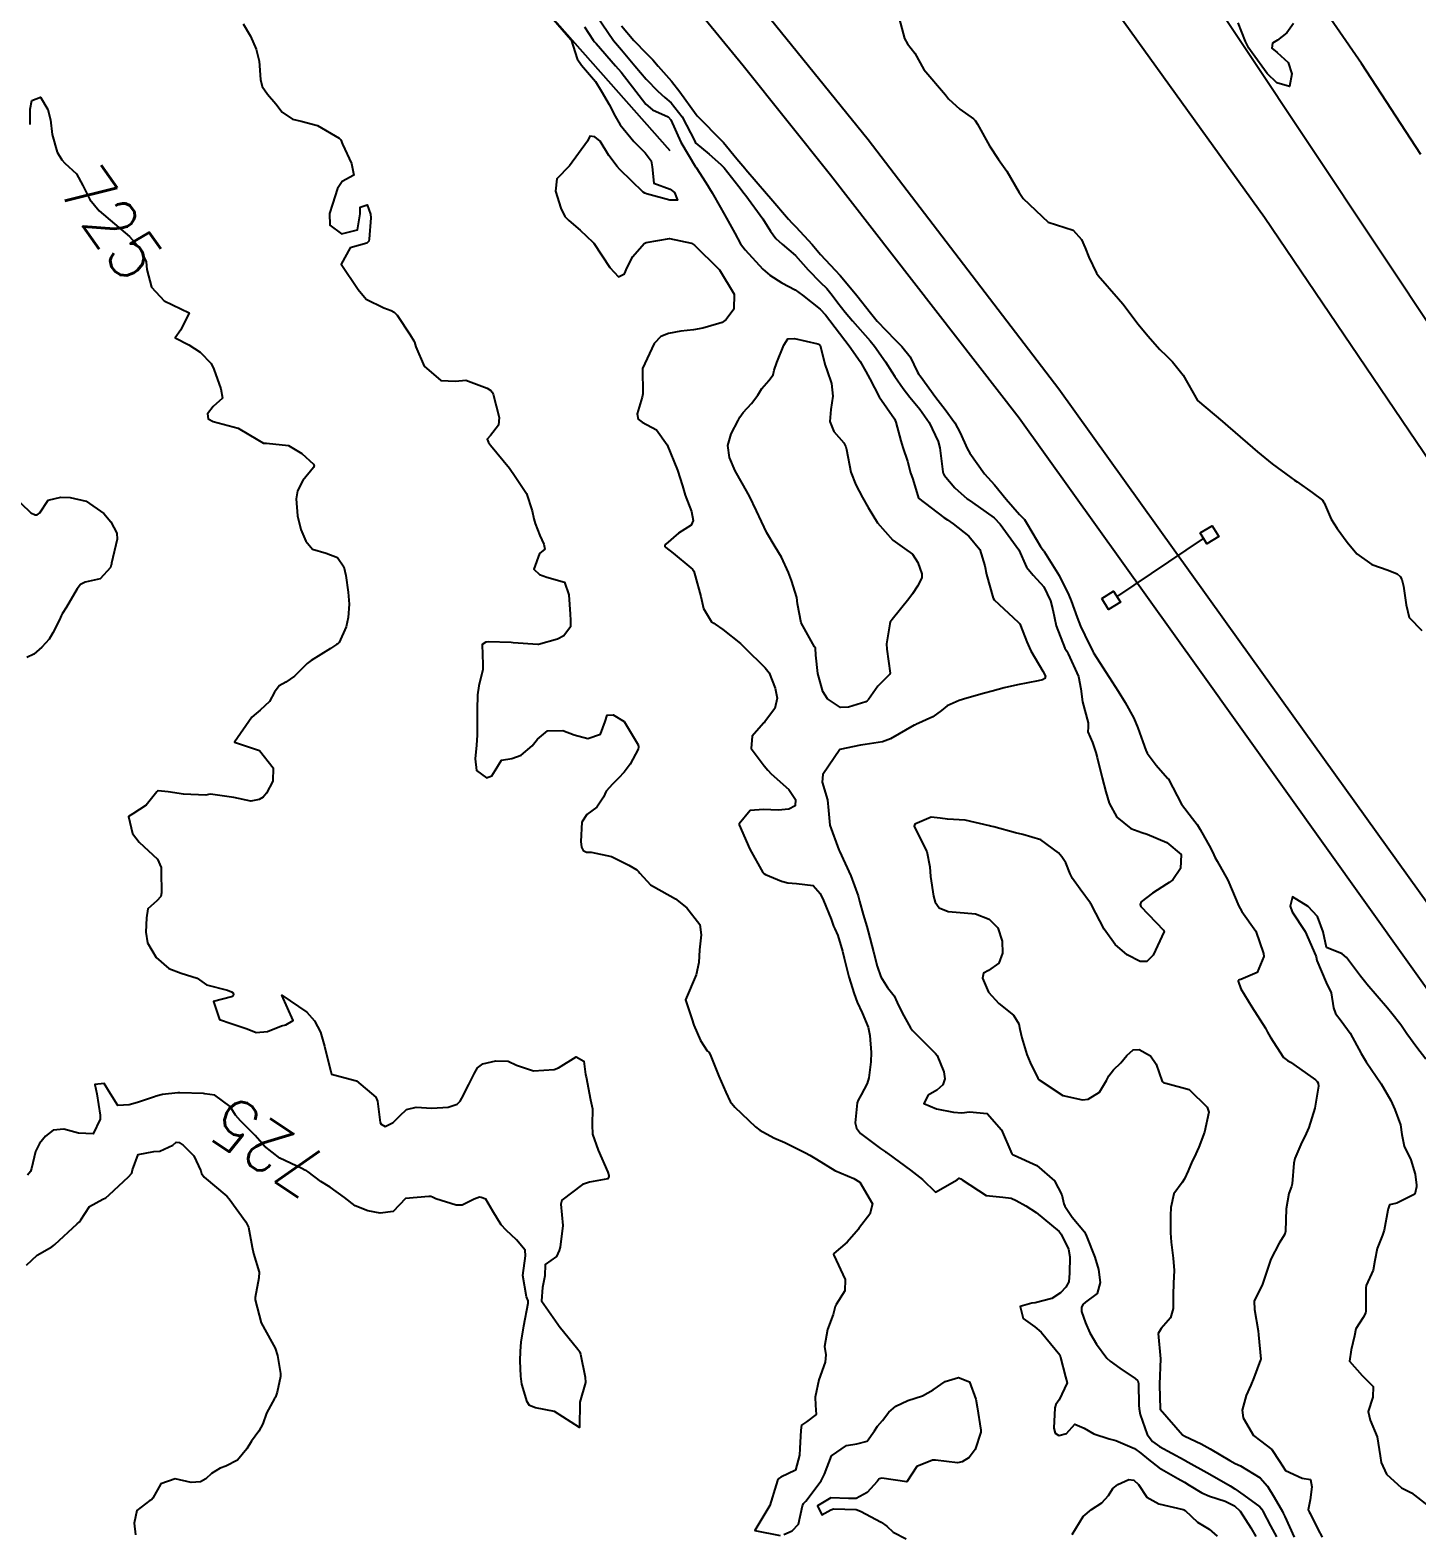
# Model space of a CAD drawing. Header units: metres. Extents: x 307586 to 320046, y 7427249 to 7434250.
# Drawn here: x 311264.2 to 311374.2, y 7432374.2 to 7432493.5 of the extents above; entities that cross this region are included whole.
import ezdxf
from ezdxf.enums import TextEntityAlignment as Align

# ---------------------------------------------------------------- set-up
doc = ezdxf.new("R2010")
doc.units = ezdxf.units.M
doc.header["$MEASUREMENT"] = 0
for name, color, linetype in [('Cotas', 45, 'Continuous'), ('Curvas de Nivel 1m', 11, 'Continuous'), ('Curvas de Nivel 5m', 15, 'Continuous'), ('Divisa', 42, 'FENCELINE2'), ('Linha Férrea', 20, 'Continuous'), ('Portico', 45, 'Continuous'), ('Vias Primárias', 230, 'Continuous')]:
    doc.layers.add(name, color=color, linetype=linetype)
doc.styles.add('Style-STANDARD', font='STANDARD.shx')
doc.linetypes.add('FENCELINE2', pattern='A,0.25,-0.1,[132,ltypeshp.shx,S=0.1,R=0,X=-0.1,Y=0],-0.1,1', length=1.45)

msp = doc.modelspace()

# ---------------------------------------------------------------- linework, layer by layer
at = {"layer": 'Curvas de Nivel 1m', "flags": 128}
for points, elevation in [([(311305.39, 7432494.7), (311307.12, 7432492.71), (311307.13, 7432492.69), (311307.61, 7432491.17), (311307.97, 7432490.67), (311309.08, 7432489.38), (311309.52, 7432488.65), (311310.15, 7432487.55), (311310.63, 7432486.63), (311311.04, 7432485.94), (311312.11, 7432484.62), (311313.01, 7432483.72), (311313.48, 7432483.08), (311313.57, 7432482.6), (311313.7, 7432481.31), (311314.99, 7432480.84), (311315.33, 7432480.58), (311315.56, 7432479.98), (311314.97, 7432479.96), (311313.12, 7432480.47), (311312.98, 7432480.52), (311312.86, 7432480.61), (311311, 7432482.39), (311310.78, 7432482.63), (311310.14, 7432483.51), (311309.43, 7432484.65), (311309.03, 7432485), (311308.63, 7432485.05), (311308.43, 7432484.66), (311307, 7432482.68), (311306.01, 7432481.67), (311305.9, 7432480.69), (311306.32, 7432479.33), (311306.64, 7432478.68), (311306.95, 7432478.35), (311307.86, 7432477.58), (311308.85, 7432476.65), (311308.93, 7432476.56), (311310.2, 7432474.64), (311310.9, 7432473.88), (311311.38, 7432474.14), (311311.57, 7432474.62), (311312.02, 7432475.51), (311312.93, 7432476.54), (311312.97, 7432476.57), (311313.08, 7432476.61), (311314.94, 7432476.92), (311316.68, 7432476.56), (311316.93, 7432476.39), (311318.82, 7432474.53), (311318.86, 7432474.49), (311318.9, 7432474.45), (311320.06, 7432472.52), (311320.05, 7432471.34), (311319.44, 7432470.52), (311319.11, 7432470.27), (311318.86, 7432470.18), (311317.57, 7432469.83), (311316.85, 7432469.7), (311315.84, 7432469.58), (311314.85, 7432469.39), (311314.26, 7432469.17), (311313.71, 7432468.6), (311312.81, 7432466.61), (311312.83, 7432464.61), (311312.78, 7432464.34), (311312.37, 7432463.02), (311312.46, 7432462.61), (311312.76, 7432462.37), (311313.91, 7432461.75), (311314.74, 7432460.58), (311315.57, 7432458.57), (311315.96, 7432457.31), (311316.18, 7432456.57), (311316.67, 7432455.28), (311316.81, 7432454.56), (311316.66, 7432454.2), (311315.66, 7432453.56), (311314.64, 7432452.69), (311314.56, 7432452.58), (311314.57, 7432452.51), (311314.64, 7432452.44), (311315.24, 7432451.97), (311316.63, 7432450.83), (311316.77, 7432450.71), (311316.87, 7432450.56), (311316.98, 7432450.19), (311317.42, 7432448.55), (311317.63, 7432447.59), (311318.27, 7432446.53), (311318.46, 7432446.42), (311318.57, 7432446.35), (311319.16, 7432445.93), (311320.56, 7432444.83), (311320.88, 7432444.51), (311322.53, 7432442.88), (311322.85, 7432442.49), (311323.31, 7432441.28), (311323.48, 7432440.48), (311323.3, 7432439.67), (311322.47, 7432438.57), (311322.43, 7432438.53), (311322.38, 7432438.49), (311321.48, 7432437.48), (311321.41, 7432436.5), (311322.44, 7432435.13), (311322.73, 7432434.78), (311323.01, 7432434.48), (311324.41, 7432433.23), (311324.92, 7432432.45), (311324.91, 7432431.94), (311324.4, 7432431.69), (311323.54, 7432431.61), (311322.39, 7432431.66), (311321.32, 7432431.58), (311320.46, 7432430.51), (311320.46, 7432430.43), (311321.3, 7432428.5), (311322.33, 7432426.65), (311322.41, 7432426.57), (311322.54, 7432426.49), (311323.83, 7432425.97), (311324.33, 7432425.84), (311325, 7432425.78), (311326.32, 7432425.64), (311326.89, 7432425), (311327.14, 7432424.43), (311327.76, 7432422.95), (311327.95, 7432422.41), (311328.05, 7432422.18), (311328.28, 7432421.66), (311328.66, 7432420.41), (311328.79, 7432419.87), (311329.15, 7432418.4), (311329.57, 7432417.04), (311329.81, 7432416.39), (311330.2, 7432415.53), (311330.69, 7432414.39), (311330.83, 7432413.73), (311330.93, 7432412.38), (311330.89, 7432411.65), (311330.74, 7432410.38), (311330.6, 7432409.92), (311330.12, 7432409.03), (311329.89, 7432408.62), (311329.81, 7432408.39), (311329.67, 7432406.82), (311329.75, 7432406.39), (311330.09, 7432405.96), (311331.67, 7432404.78), (311332.07, 7432404.51), (311332.16, 7432404.45), (311332.26, 7432404.37), (311334.05, 7432403.05), (311335, 7432402.33), (311336.03, 7432401.32), (311337.74, 7432402.29), (311337.9, 7432402.43), (311338.04, 7432402.38), (311338.14, 7432402.29), (311340.03, 7432401.04), (311341.36, 7432400.92), (311342.03, 7432400.83), (311342.43, 7432400.65), (311343.18, 7432400.23), (311344.02, 7432399.7), (311345.82, 7432398.2), (311345.99, 7432397.99), (311346.57, 7432396.78), (311346.68, 7432396.19), (311346.65, 7432394.88), (311346.59, 7432394.19), (311346.37, 7432393.77), (311345.94, 7432393.34), (311345.25, 7432392.89), (311343.93, 7432392.53), (311343.66, 7432392.5), (311342.74, 7432392.24), (311342.97, 7432391.29), (311343.91, 7432390.63), (311344.41, 7432390.21), (311345.88, 7432388.42), (311345.93, 7432388.2), (311346.34, 7432386.67), (311346.47, 7432386.19), (311345.84, 7432384.85), (311345.57, 7432384.47), (311345.5, 7432384.2), (311345.42, 7432382.6), (311345.51, 7432382.2), (311345.8, 7432382.02), (311346.41, 7432382.19), (311347.07, 7432382.93), (311347.81, 7432382.61), (311348.58, 7432382.16), (311349.8, 7432381.75), (311350.31, 7432381.63), (311351.79, 7432381), (311352.3, 7432380.63), (311352.92, 7432380.11), (311353.77, 7432379.46), (311355.24, 7432378.61), (311355.76, 7432378.32), (311356.14, 7432378.07), (311357.15, 7432377.46), (311357.74, 7432377.21), (311358.98, 7432376.8), (311359.74, 7432376.43), (311360.19, 7432376.03), (311361.03, 7432374.7), (311361.42, 7432374.01)], 723), ([(311309.14, 7432494.6), (311310.51, 7432492.64), (311311.12, 7432491.88), (311312.18, 7432490.62), (311313.09, 7432489.57), (311314, 7432488.6), (311314.58, 7432488.1), (311315.06, 7432487.69), (311315.94, 7432486.57), (311316.94, 7432484.65), (311316.98, 7432484.56), (311317.02, 7432484.5), (311318.07, 7432483.61), (311319.01, 7432482.81), (311319.27, 7432482.53), (311320.44, 7432481.06), (311320.86, 7432480.51), (311320.98, 7432480.34), (311322.33, 7432478.5), (311322.94, 7432477.52), (311323.37, 7432476.92), (311323.86, 7432476.48), (311324.92, 7432475.57), (311325.93, 7432474.45), (311326.89, 7432473.48), (311327.42, 7432472.96), (311327.83, 7432472.43), (311328.28, 7432471.83), (311328.87, 7432471.1), (311329.45, 7432470.4), (311330.84, 7432468.82), (311331.19, 7432468.39), (311332.06, 7432467.14), (311332.56, 7432466.37), (311332.81, 7432465.98), (311333.47, 7432465.03), (311334, 7432464.35), (311334.78, 7432463.41), (311335.52, 7432462.33), (311336.23, 7432460.84), (311336.37, 7432460.32), (311336.61, 7432458.43), (311336.64, 7432458.32), (311336.71, 7432458.17), (311337.55, 7432457.15), (311338.53, 7432456.29), (311338.63, 7432456.23), (311338.69, 7432456.19), (311338.97, 7432456.01), (311340.68, 7432454.78), (311341.15, 7432454.27), (311342.64, 7432452.25), (311343.25, 7432450.86), (311343.78, 7432450.23), (311344.61, 7432449.3), (311345.14, 7432448.21), (311345.32, 7432447.48), (311345.58, 7432446.21), (311346.29, 7432444.46), (311346.43, 7432444.2), (311346.55, 7432444), (311347.37, 7432442.19), (311347.54, 7432441.21), (311347.68, 7432440.18), (311348.13, 7432438.52), (311348.14, 7432438.18), (311348.11, 7432437.82), (311348.46, 7432436.96), (311348.74, 7432436.17), (311348.85, 7432435.77), (311349.25, 7432434.16), (311349.53, 7432433.05), (311349.8, 7432432.16), (311350.39, 7432431.04), (311351.5, 7432430.14), (311352.38, 7432429.83), (311352.8, 7432429.7), (311354.37, 7432429.05), (311355.49, 7432428.09), (311355.45, 7432426.98), (311354.85, 7432426.09), (311354.56, 7432425.86), (311354.33, 7432425.73), (311353.22, 7432425.01), (311352.32, 7432424.34), (311352.25, 7432424.13), (311352.31, 7432423.97), (311354.09, 7432422.1), (311354.15, 7432421.97), (311353.28, 7432420.11), (311352.79, 7432419.59), (311352.25, 7432419.6), (311351.21, 7432420.14), (311350.27, 7432420.94), (311349.4, 7432422.16), (311348.4, 7432424.09), (311348.35, 7432424.17), (311348.31, 7432424.23), (311347.49, 7432425.35), (311346.88, 7432426.19), (311346.7, 7432426.56), (311346.35, 7432427.42), (311346.04, 7432427.9), (311345.79, 7432428.21), (311344.37, 7432429.25), (311342.94, 7432429.67), (311342.38, 7432429.81), (311340.64, 7432430.27), (311340.38, 7432430.33), (311340.3, 7432430.36), (311338.39, 7432430.8), (311336.98, 7432430.9), (311336.39, 7432430.98), (311335.67, 7432431.04), (311334.38, 7432430.48), (311334.33, 7432430.34), (311334.38, 7432430.2), (311335.35, 7432428.33), (311335.57, 7432427.1), (311335.62, 7432426.33), (311335.87, 7432424.77), (311336, 7432424.32), (311336.31, 7432423.86), (311337.03, 7432423.58), (311338.3, 7432423.46), (311339.21, 7432423.37), (311340.29, 7432422.95), (311340.96, 7432422.26), (311341.31, 7432421.22), (311341.35, 7432420.26), (311341.04, 7432419.47), (311340.24, 7432418.9), (311339.84, 7432418.67), (311339.76, 7432418.27), (311340.22, 7432417.18), (311341.05, 7432416.26), (311342.2, 7432415.35), (311342.63, 7432414.67), (311342.72, 7432414.24), (311342.88, 7432413.54), (311343.28, 7432412.23), (311343.52, 7432411.59), (311344.14, 7432410.34), (311344.25, 7432410.22), (311346.12, 7432408.99), (311347.67, 7432408.63), (311348.12, 7432408.69), (311349.04, 7432409.25), (311349.59, 7432410.16), (311349.77, 7432410.53), (311350.15, 7432411.01), (311350.72, 7432411.58), (311351.2, 7432412.14), (311351.71, 7432412.59), (311352.17, 7432412.63), (311353.08, 7432412.12), (311353.52, 7432411.47), (311353.99, 7432410.1), (311354.14, 7432409.98), (311354.29, 7432409.95), (311356.13, 7432409.45), (311357.57, 7432408.06), (311357.7, 7432407.65), (311357.34, 7432406.06), (311356.9, 7432404.89), (311356.52, 7432404.07), (311356.38, 7432403.76), (311356.06, 7432403), (311355.77, 7432402.36), (311355.57, 7432402.08), (311354.93, 7432401.19), (311354.68, 7432400.09), (311354.65, 7432399.46), (311354.65, 7432398.09), (311354.72, 7432397.36), (311354.88, 7432396.09), (311354.94, 7432395.11), (311354.9, 7432394.09), (311354.86, 7432393.17), (311354.88, 7432392.09), (311354.66, 7432391.34), (311353.91, 7432390.51), (311353.69, 7432390.1), (311353.87, 7432388.1), (311353.79, 7432386.1), (311353.79, 7432386.03), (311353.83, 7432384.1), (311355.61, 7432382.08), (311355.8, 7432381.96), (311357.1, 7432381.37), (311357.79, 7432380.97), (311359.35, 7432380.03), (311359.78, 7432379.8), (311360.2, 7432379.6), (311361.76, 7432378.66), (311362.34, 7432378), (311362.87, 7432377.12), (311363.53, 7432375.98), (311363.6, 7432375.85), (311363.73, 7432375.59), (311364.47, 7432373.97)], 721), ([(311281.13, 7432493.94), (311281.71, 7432492.98), (311282.16, 7432491.94), (311282.4, 7432490.98), (311282.51, 7432489.55), (311282.65, 7432488.97), (311283.07, 7432488.37), (311283.72, 7432487.62), (311284.23, 7432486.95), (311285.04, 7432486.39), (311285.75, 7432486.23), (311287.04, 7432485.89), (311288.75, 7432484.89), (311288.88, 7432484.75), (311289.02, 7432484.4), (311289.72, 7432482.88), (311289.92, 7432481.96), (311288.99, 7432481.46), (311288.62, 7432480.9), (311288.22, 7432479.65), (311287.99, 7432478.9), (311288.02, 7432477.98), (311288.94, 7432477.29), (311290.19, 7432477.63), (311290.41, 7432478.88), (311290.42, 7432479.42), (311290.96, 7432479.59), (311291.24, 7432478.87), (311291.25, 7432478.57), (311291.12, 7432476.87), (311291.09, 7432476.71), (311290.93, 7432476.56), (311289.61, 7432476.2), (311288.9, 7432474.89), (311290.26, 7432472.88), (311290.88, 7432472.11), (311292.29, 7432471.44), (311292.87, 7432471.23), (311293.11, 7432471.09), (311293.34, 7432470.84), (311294.38, 7432469.28), (311294.68, 7432468.82), (311294.73, 7432468.71), (311294.83, 7432468.35), (311295.5, 7432466.81), (311296.8, 7432465.66), (311297.96, 7432465.62), (311298.8, 7432465.71), (311300.47, 7432465.07), (311300.78, 7432464.87), (311300.88, 7432464.75), (311300.95, 7432464.58), (311301.43, 7432462.74), (311301.38, 7432462.12), (311300.75, 7432461.31), (311300.49, 7432461.01), (311300.59, 7432460.75), (311300.74, 7432460.54), (311302.26, 7432458.73), (311302.71, 7432458.07), (311303.24, 7432457.26), (311303.59, 7432456.72), (311304.04, 7432455.34), (311304.18, 7432454.71), (311304.28, 7432454.33), (311304.65, 7432453.37), (311304.98, 7432452.7), (311305.05, 7432452.29), (311304.64, 7432451.95), (311304.17, 7432450.71), (311304.62, 7432450.28), (311305.22, 7432450.09), (311306.61, 7432449.69), (311306.97, 7432448.67), (311307.05, 7432447.15), (311307.1, 7432446.67), (311307.09, 7432446.14), (311306.55, 7432445.42), (311306.07, 7432445.16), (311304.54, 7432444.75), (311304.5, 7432444.74), (311302.55, 7432444.88), (311302.39, 7432444.89), (311300.55, 7432444.96), (311300.37, 7432444.93), (311300.08, 7432444.75), (311300.14, 7432443.14), (311300.13, 7432442.75), (311299.81, 7432441.46), (311299.72, 7432440.76), (311299.69, 7432439.55), (311299.68, 7432438.76), (311299.68, 7432437.54), (311299.65, 7432436.76), (311299.53, 7432435.67), (311299.65, 7432434.76), (311300.42, 7432434.17), (311300.85, 7432434.32), (311301.11, 7432434.74), (311301.61, 7432435.56), (311302.44, 7432435.71), (311303.19, 7432435.97), (311304.04, 7432436.71), (311304.46, 7432437.23), (311305.27, 7432437.89), (311306.47, 7432437.92), (311307.37, 7432437.58), (311308.46, 7432437.29), (311309.46, 7432437.64), (311309.83, 7432438.64), (311309.99, 7432439.13), (311310.48, 7432439.17), (311311.34, 7432438.62), (311312.45, 7432436.79), (311312.49, 7432436.65), (311312.49, 7432436.61), (311312.45, 7432436.45), (311311.82, 7432435.24), (311311.34, 7432434.62), (311310.9, 7432434.14), (311310.41, 7432433.66), (311309.92, 7432433.12), (311309.7, 7432432.64), (311309.19, 7432431.84), (311308.39, 7432431.26), (311307.99, 7432430.66), (311307.9, 7432429.12), (311307.97, 7432428.66), (311308.09, 7432428.4), (311308.35, 7432428.28), (311308.73, 7432428.27), (311310.35, 7432427.93), (311311.72, 7432427.23), (311312.34, 7432426.86), (311312.48, 7432426.75), (311312.59, 7432426.61), (311313.42, 7432425.69), (311314.32, 7432425.18), (311315.42, 7432424.57), (311316.3, 7432423.86), (311317.34, 7432422.54), (311317.46, 7432421.72), (311317.31, 7432420.54), (311317.27, 7432419.53), (311317.05, 7432418.55), (311316.21, 7432416.56), (311316.7, 7432415.05), (311316.86, 7432414.55), (311317.39, 7432413.33), (311317.93, 7432412.53), (311318.05, 7432412.42), (311318.16, 7432412.23), (311318.84, 7432410.52), (311319.41, 7432409.23), (311319.75, 7432408.51), (311320.11, 7432408.04), (311321.76, 7432406.49), (311322.09, 7432406.24), (311323.22, 7432405.61), (311324.08, 7432405.25), (311325.72, 7432404.44), (311326.07, 7432404.24), (311326.58, 7432403.92), (311328.05, 7432403.04), (311329.56, 7432402.39), (311330.04, 7432402.11), (311331.04, 7432400.38), (311330.81, 7432399.58), (311329.99, 7432398.51), (311329.95, 7432398.44), (311329.91, 7432398.39), (311329.03, 7432397.35), (311327.97, 7432396.46), (311327.95, 7432396.41), (311327.94, 7432396.38), (311327.97, 7432396.33), (311328.86, 7432394.4), (311328.84, 7432393.5), (311328.16, 7432392.41), (311328.08, 7432392.25), (311327.91, 7432391.61), (311327.47, 7432390.42), (311327.22, 7432389.08), (311327.34, 7432388.42), (311327.29, 7432387.84), (311326.79, 7432386.43), (311326.48, 7432385.07), (311326.52, 7432384.43), (311326.56, 7432383.69), (311325.81, 7432383.1), (311325.41, 7432382.84), (311325.34, 7432382.44), (311325.26, 7432380.98), (311325.25, 7432380.45), (311324.93, 7432379.28), (311323.76, 7432378.71), (311323.6, 7432378.62), (311323.5, 7432378.46), (311323.39, 7432378.11), (311322.88, 7432376.47), (311321.71, 7432374.49), (311323.71, 7432374.1)], 724), ([(311308.19, 7432493.72), (311308.89, 7432492.65), (311308.99, 7432492.53), (311309.12, 7432492.38), (311310.67, 7432490.63), (311311.1, 7432490.12), (311312.26, 7432488.62), (311313.06, 7432487.58), (311313.59, 7432487.14), (311314.82, 7432486.58), (311315.05, 7432486.35), (311315.84, 7432484.57), (311317, 7432482.62), (311317.03, 7432482.59), (311317.06, 7432482.56), (311317.81, 7432481.37), (311318.31, 7432480.54), (311318.97, 7432479.38), (311319.45, 7432478.53), (311320.11, 7432477.35), (311320.58, 7432476.51), (311320.93, 7432476.03), (311322.34, 7432474.5), (311322.9, 7432474.01), (311323.84, 7432473.42), (311324.89, 7432472.85), (311325.49, 7432472.45), (311326.87, 7432471.33), (311327.31, 7432470.87), (311327.65, 7432470.43), (311328.84, 7432468.88), (311329.19, 7432468.41), (311330.05, 7432467.17), (311330.51, 7432466.39), (311330.81, 7432465.8), (311331.57, 7432464.38), (311332.77, 7432462.62), (311332.89, 7432462.37), (311333.27, 7432460.88), (311333.44, 7432460.36), (311333.8, 7432459.28), (311334.04, 7432458.35), (311334.22, 7432457.86), (311334.69, 7432456.34), (311336.68, 7432454.81), (311336.97, 7432454.61), (311337.43, 7432454.31), (311338.66, 7432453.34), (311339.53, 7432452.28), (311339.94, 7432450.97), (311340.06, 7432450.28), (311340.6, 7432448.41), (311340.68, 7432448.27), (311342.58, 7432446.52), (311342.7, 7432446.37), (311342.76, 7432446.25), (311343.27, 7432444.95), (311343.58, 7432444.23), (311344.53, 7432442.62), (311344.75, 7432442.22), (311344.7, 7432442.04), (311344.52, 7432441.94), (311344.17, 7432441.87), (311342.52, 7432441.55), (311341.47, 7432441.3), (311340.51, 7432441.04), (311339.9, 7432440.88), (311338.5, 7432440.49), (311337.9, 7432440.3), (311336.94, 7432439.87), (311336.49, 7432439.51), (311335.81, 7432439), (311334.47, 7432438.4), (311334.43, 7432438.38), (311334.34, 7432438.34), (311332.46, 7432437.27), (311331.82, 7432437.01), (311330.46, 7432436.81), (311330.09, 7432436.76), (311328.45, 7432436.41), (311327.1, 7432434.43), (311327.04, 7432433.81), (311327.46, 7432432.42), (311327.55, 7432431.58), (311327.65, 7432430.42), (311328.35, 7432428.47), (311328.38, 7432428.41), (311328.41, 7432428.35), (311329.31, 7432426.4), (311329.89, 7432424.82), (311330.01, 7432424.39), (311330.3, 7432423.33), (311330.57, 7432422.39), (311330.69, 7432421.97), (311331.11, 7432420.38), (311331.39, 7432419.24), (311331.7, 7432418.38), (311332.22, 7432417.53), (311332.74, 7432416.88), (311333, 7432416.36), (311333.39, 7432415.54), (311334.05, 7432414.34), (311334.19, 7432414.13), (311336.03, 7432412.32), (311336.16, 7432412.15), (311336.69, 7432410.85), (311336.76, 7432410.31), (311336.62, 7432409.83), (311336.13, 7432409.41), (311335.44, 7432409.01), (311335.11, 7432408.33), (311336.11, 7432407.91), (311337.46, 7432407.66), (311338.11, 7432407.61), (311338.72, 7432407.67), (311340.11, 7432407.54), (311341.25, 7432406.26), (311342.07, 7432404.36), (311342.12, 7432404.3), (311342.26, 7432404.25), (311344.06, 7432403.43), (311345.45, 7432402.21), (311346.03, 7432401.11), (311346.21, 7432400.38), (311346.27, 7432400.2), (311346.87, 7432399.32), (311347.84, 7432398.17), (311347.9, 7432398.07), (311347.99, 7432397.82), (311348.67, 7432396.16), (311348.94, 7432395.19), (311349.07, 7432394.16), (311348.83, 7432393.27), (311347.93, 7432392.58), (311347.7, 7432392.4), (311347.59, 7432392.18), (311347.61, 7432391.86), (311347.91, 7432390.95), (311348.25, 7432390.17), (311348.78, 7432389.27), (311349.6, 7432388.15), (311349.87, 7432387.91), (311350.65, 7432387.36), (311351.86, 7432386.54), (311352.07, 7432386.34), (311352.13, 7432386.13), (311352.14, 7432384.43), (311352.16, 7432384.13), (311352.26, 7432383.69), (311352.81, 7432382.11), (311353.24, 7432381.55), (311353.79, 7432381.15), (311355.75, 7432380.08), (311355.78, 7432380.06), (311355.82, 7432380.04), (311357.77, 7432378.94), (311359.38, 7432378.03), (311359.75, 7432377.8), (311360.47, 7432377.29), (311361.74, 7432376.37), (311361.9, 7432376.17), (311361.99, 7432376.01), (311362.58, 7432374.85), (311363.06, 7432373.99)], 722), ([(311333.14, 7432494.37), (311333.56, 7432492.79), (311333.81, 7432492.36), (311334.39, 7432491.62), (311335.1, 7432490.34), (311336.81, 7432488.32), (311337.07, 7432488.01), (311337.95, 7432487.19), (311339.05, 7432486.42), (311339.17, 7432486.29), (311339.35, 7432485.99), (311340.32, 7432484.28), (311341.02, 7432483.2), (311341.67, 7432482.26), (311342.65, 7432480.59), (311342.86, 7432480.25), (311342.98, 7432480.11), (311344.95, 7432478.22), (311346.95, 7432477.58), (311347.59, 7432476.84), (311347.88, 7432476.19), (311348.19, 7432475.44), (311348.79, 7432474.17), (311348.91, 7432474), (311350.54, 7432472.15), (311350.88, 7432471.74), (311352.09, 7432470.14), (311352.85, 7432469.2), (311353.82, 7432468.12), (311354.34, 7432467.62), (311354.82, 7432467.15), (311355.65, 7432466.09), (311356.79, 7432464.08), (311358.77, 7432462.42), (311359.2, 7432462.05), (311360.75, 7432460.7), (311361.55, 7432460.02), (311362.73, 7432459.06), (311364.19, 7432457.99), (311364.5, 7432457.78), (311364.71, 7432457.64), (311365.88, 7432456.78), (311366.7, 7432456.18), (311366.79, 7432456.06), (311366.84, 7432455.96), (311367.4, 7432454.67), (311367.88, 7432453.94), (311368.66, 7432452.85), (311369.42, 7432451.92), (311370.63, 7432451.08), (311371.91, 7432450.62), (311372.63, 7432450.33), (311372.86, 7432450.12), (311372.99, 7432449.88), (311373.13, 7432449.37), (311373.35, 7432447.88), (311373.59, 7432446.88), (311374.57, 7432445.86)], 719), ([(311364.4, 7432493.99), (311363.89, 7432493.25), (311363.13, 7432492.66), (311362.74, 7432492.41), (311362.7, 7432492.01), (311363.12, 7432491.69), (311363.99, 7432490.88), (311364.28, 7432489.99), (311364.09, 7432488.99), (311363.09, 7432489.27), (311362.31, 7432490.02), (311361.12, 7432491.64), (311360.87, 7432492.03), (311360.61, 7432492.56), (311360.03, 7432494.04)], 719), ([(311262.69, 7432456.75), (311264.31, 7432455.18), (311264.66, 7432455.01), (311264.82, 7432455.02), (311265.03, 7432455.18), (311265.68, 7432456.17), (311266.68, 7432456.41), (311267.43, 7432456.4), (311268.68, 7432456.1), (311270.08, 7432455.12), (311270.66, 7432454.46), (311271.11, 7432453.56), (311271.14, 7432453.1), (311270.71, 7432451.2), (311270.69, 7432451.11), (311270.68, 7432451.05), (311270.62, 7432450.84), (311269.79, 7432449.94), (311268.6, 7432449.68), (311268.23, 7432449.5), (311267.97, 7432449.14), (311267.12, 7432447.7), (311266.79, 7432447.16), (311266.71, 7432447.02), (311266.57, 7432446.7), (311266.06, 7432445.65), (311265.77, 7432445.17), (311265.19, 7432444.52), (311264.53, 7432443.96), (311264, 7432443.72)], 726), ([(311374.9, 7432411.85), (311374.18, 7432412.78), (311373.38, 7432413.87), (311372.91, 7432414.59), (311372.21, 7432415.48), (311371.85, 7432415.89), (311370.23, 7432417.8), (311370.13, 7432417.91), (311369.73, 7432418.43), (311368.6, 7432419.93), (311368.27, 7432420.22), (311367.02, 7432420.7), (311366.76, 7432421.95), (311366.3, 7432423.16), (311365.58, 7432423.97), (311364.32, 7432424.73), (311364.15, 7432423.98), (311364.31, 7432423.54), (311365.34, 7432421.97), (311366.18, 7432420.04), (311366.21, 7432419.96), (311366.26, 7432419.68), (311367.01, 7432417.95), (311367.4, 7432417.12), (311367.59, 7432415.94), (311367.75, 7432415.48), (311368.2, 7432414.9), (311368.9, 7432413.92), (311369.77, 7432412.31), (311370, 7432411.91), (311370.16, 7432411.66), (311371.35, 7432409.9), (311372.12, 7432408.57), (311372.45, 7432407.88), (311372.88, 7432406.65), (311372.99, 7432405.88), (311373.17, 7432404.96), (311373.7, 7432403.87), (311374.06, 7432402.74), (311374.16, 7432401.86), (311374.16, 7432401.74), (311374.04, 7432401.16), (311372.6, 7432400.45), (311372.03, 7432400.31), (311371.91, 7432400), (311371.88, 7432399.89), (311371.59, 7432398.31), (311371.46, 7432397.9), (311371.03, 7432396.85), (311370.85, 7432395.9), (311370.73, 7432395.14), (311370.17, 7432393.91), (311370.13, 7432393.73), (311370.13, 7432391.91), (311370.11, 7432391.72), (311369.92, 7432391.37), (311369.35, 7432390.47), (311369.24, 7432389.92), (311368.99, 7432388.81), (311368.84, 7432387.92), (311369.86, 7432386.78), (311370.73, 7432385.9), (311370.7, 7432385.05), (311370.32, 7432383.91), (311370.49, 7432383.23), (311371.05, 7432381.9), (311371.28, 7432380.4), (311371.37, 7432379.89), (311371.77, 7432378.95), (311372.96, 7432377.87), (311373.5, 7432377.61), (311373.75, 7432377.46), (311375.33, 7432376.25)], 719), ([(311324.01, 7432374.16), (311324.66, 7432374.45), (311325.17, 7432374.99), (311325.47, 7432376.44), (311325.55, 7432376.63), (311325.74, 7432376.81), (311326.97, 7432378.42), (311327.23, 7432378.95), (311327.78, 7432380.41), (311328.97, 7432381.22), (311329.79, 7432381.35), (311330.62, 7432381.56), (311331.18, 7432382.38), (311331.42, 7432382.76), (311331.82, 7432383.22), (311332.33, 7432383.86), (311332.89, 7432384.35), (311333.84, 7432384.79), (311335, 7432385.17), (311335.85, 7432385.65), (311336.78, 7432386.31), (311337.86, 7432386.61), (311338.72, 7432386.28), (311339.22, 7432384.89), (311339.32, 7432384.28), (311339.62, 7432382.45), (311339.61, 7432382.27), (311339.17, 7432380.9), (311338.69, 7432380.28), (311338.14, 7432379.92), (311337.78, 7432379.86), (311336.03, 7432380.06), (311335.78, 7432380.06), (311334.55, 7432379.56), (311333.75, 7432378.34), (311331.76, 7432378.63), (311331.56, 7432378.57), (311331.4, 7432378.37), (311330.62, 7432377.51), (311329.74, 7432377.02), (311329.12, 7432377.01), (311327.74, 7432377.07), (311326.68, 7432376.43), (311327.02, 7432375.72), (311327.73, 7432376.13), (311327.94, 7432376.2), (311329.73, 7432376.14), (311330.09, 7432376.03), (311331.72, 7432375.15), (311332.18, 7432374.82), (311332.68, 7432374.36), (311333.71, 7432373.82)], 724), ([(311346.85, 7432374.18), (311347.73, 7432375.6), (311348.39, 7432376.16), (311349.22, 7432376.67), (311349.74, 7432377.27), (311350.09, 7432377.81), (311350.48, 7432378.14), (311351.36, 7432378.53), (311351.76, 7432378.48), (311352.11, 7432378.12), (311352.77, 7432377.14), (311353.74, 7432376.59), (311355.67, 7432376.14), (311355.73, 7432376.12), (311355.76, 7432376.11), (311355.82, 7432376.08), (311356.81, 7432375.15), (311357.72, 7432374.58), (311358.36, 7432374.04)], 724)]:
    msp.add_lwpolyline(points, dxfattribs=dict(at, elevation=elevation))
at = {"layer": 'Curvas de Nivel 1m', "elevation": 723, "flags": 128}
msp.add_lwpolyline([(311326.83, 7432468.52), (311326.88, 7432468.44), (311327.28, 7432466.9), (311327.44, 7432466.43), (311327.79, 7432465.42), (311327.88, 7432464.42), (311327.72, 7432463.37), (311327.66, 7432462.43), (311327.97, 7432461.63), (311328.75, 7432460.73), (311328.92, 7432460.41), (311328.96, 7432460.19), (311329.31, 7432458.4), (311329.72, 7432457.39), (311330.24, 7432456.39), (311330.69, 7432455.61), (311331.44, 7432454.38), (311332.65, 7432453.02), (311333.58, 7432452.36), (311334.19, 7432451.9), (311334.63, 7432451.24), (311334.94, 7432450.34), (311334.93, 7432450.03), (311334.61, 7432449.37), (311334.19, 7432448.75), (311333.91, 7432448.35), (311332.58, 7432446.73), (311332.44, 7432446.51), (311332.4, 7432446.37), (311332.14, 7432444.79), (311332.17, 7432444.37), (311332.43, 7432442.47), (311332.39, 7432442.37), (311331.46, 7432441.43), (311330.72, 7432440.39), (311330.62, 7432440.27), (311330.5, 7432440.2), (311329.14, 7432439.76), (311328.49, 7432439.74), (311327.46, 7432440.43), (311327.09, 7432441.01), (311326.7, 7432442.44), (311326.54, 7432443.88), (311326.5, 7432444.44), (311326.44, 7432444.55), (311325.37, 7432446.45), (311325.08, 7432447.96), (311325.04, 7432448.46), (311324.61, 7432449.81), (311324.37, 7432450.46), (311323.82, 7432451.66), (311323.31, 7432452.48), (311322.66, 7432453.6), (311322.23, 7432454.49), (311321.84, 7432455.34), (311321.28, 7432456.5), (311320.7, 7432457.53), (311320.14, 7432458.52), (311319.69, 7432459.56), (311319.55, 7432460.52), (311319.83, 7432461.44), (311320.39, 7432462.51), (311320.52, 7432462.76), (311320.77, 7432463.13), (311321.43, 7432463.85), (311321.93, 7432464.5), (311322.25, 7432465.04), (311322.8, 7432465.67), (311323.16, 7432466.13), (311323.24, 7432466.48), (311323.44, 7432467.1), (311324, 7432468.47), (311324.33, 7432468.98), (311324.84, 7432469.01), (311326.69, 7432468.59)], close=True, dxfattribs=at)
at = {"layer": 'Curvas de Nivel 5m', "flags": 128}
for points, elevation in [([(311311.13, 7432493.8), (311312.12, 7432492.62), (311313.11, 7432491.59), (311313.61, 7432491.1), (311314.05, 7432490.6), (311315.09, 7432489.41), (311315.76, 7432488.57), (311317.05, 7432486.76), (311317.14, 7432486.65), (311317.23, 7432486.56), (311319.03, 7432484.73), (311319.21, 7432484.53), (311320.27, 7432483.26), (311320.9, 7432482.51), (311321, 7432482.39), (311322.63, 7432480.49), (311322.98, 7432480.1), (311324.37, 7432478.47), (311324.64, 7432478.16), (311324.95, 7432477.85), (311326.26, 7432476.45), (311326.92, 7432475.67), (311328.08, 7432474.42), (311328.47, 7432473.99), (311328.89, 7432473.49), (311329.79, 7432472.4), (311330.87, 7432471.03), (311331.41, 7432470.38), (311332.84, 7432468.89), (311333.37, 7432468.36), (311334.01, 7432467.54), (311334.6, 7432466.34), (311334.68, 7432466.21), (311334.81, 7432466.03), (311336.06, 7432464.33), (311336.78, 7432463.38), (311337.55, 7432462.31), (311337.98, 7432461.53), (311338.54, 7432460.29), (311338.74, 7432459.92), (311339.92, 7432458.28), (311340.7, 7432457.39), (311341.64, 7432456.26), (311342.68, 7432455.04), (311343.07, 7432454.64), (311343.32, 7432454.24), (311344.35, 7432452.52), (311344.55, 7432452.22), (311344.59, 7432452.17), (311344.64, 7432452.1), (311345.82, 7432450.21), (311346.6, 7432448.66), (311346.79, 7432448.2), (311347.26, 7432446.87), (311347.52, 7432446.19), (311347.86, 7432445.47), (311348.5, 7432444.17), (311348.55, 7432444.08), (311349.8, 7432442.16), (311350.51, 7432441.03), (311351.06, 7432440.14), (311351.74, 7432438.89), (311352.06, 7432438.13), (311352.46, 7432437.03), (311352.7, 7432436.37), (311352.82, 7432436.12), (311353.51, 7432435.18), (311354.43, 7432434.14), (311354.46, 7432434.1), (311354.49, 7432434.05), (311355.52, 7432432.09), (311356.39, 7432430.93), (311356.77, 7432430.46), (311357.02, 7432430.07), (311357.85, 7432428.57), (311358.1, 7432428.05), (311358.18, 7432427.88), (311358.35, 7432427.55), (311359.19, 7432426.04), (311359.87, 7432424.49), (311360.04, 7432424.03), (311360.31, 7432423.58), (311361.41, 7432422.02), (311362.04, 7432420.23), (311362.05, 7432420.01), (311361.53, 7432418.73), (311360.24, 7432418.18), (311360.11, 7432418.15), (311360.02, 7432418.03), (311360.23, 7432417.44), (311361.1, 7432416.02), (311362.2, 7432414.31), (311362.29, 7432414.11), (311362.34, 7432414.01), (311362.55, 7432413.64), (311363.62, 7432411.99), (311363.93, 7432411.76), (311364.16, 7432411.61), (311365.32, 7432410.8), (311366.15, 7432410.22), (311366.28, 7432410.09), (311366.37, 7432409.96), (311366.38, 7432409.71), (311366.11, 7432407.96), (311365.62, 7432406.44), (311365.42, 7432405.97), (311364.98, 7432405.08), (311364.51, 7432403.98), (311364.43, 7432403.61), (311364.3, 7432401.98), (311364.25, 7432401.77), (311364.04, 7432401.2), (311363.82, 7432399.98), (311363.77, 7432398.21), (311363.72, 7432397.98), (311363.26, 7432397.26), (311362.62, 7432396), (311361.95, 7432394.01), (311361.29, 7432392.66), (311361.31, 7432392.02), (311361.61, 7432390.31), (311361.64, 7432390.01), (311361.81, 7432388.08), (311361.8, 7432388.01), (311361.27, 7432386.6), (311361.02, 7432386.02), (311360.66, 7432385.2), (311360.34, 7432384.02), (311360.41, 7432383.43), (311361.23, 7432382.02), (311361.8, 7432381.59), (311362.7, 7432380.9), (311363.29, 7432379.99), (311363.77, 7432379.23), (311365.09, 7432378.64), (311365.76, 7432378.54), (311365.87, 7432377.96), (311365.74, 7432376.92), (311365.56, 7432376.13), (311365.66, 7432375.96), (311365.73, 7432375.83), (311366.35, 7432374.58), (311366.69, 7432373.95)], 720), ([(311264.24, 7432485.98), (311264.26, 7432487.19), (311264.38, 7432487.87), (311265.06, 7432488.13), (311265.65, 7432487.17), (311265.87, 7432486.34), (311266, 7432485.17), (311266.4, 7432483.77), (311266.76, 7432483.16), (311267, 7432482.9), (311267.92, 7432482.07), (311268.42, 7432481.14), (311268.97, 7432480.03), (311269.72, 7432479.12), (311270.94, 7432478.09), (311272.12, 7432477.1), (311272.92, 7432476.19), (311273.46, 7432475.07), (311273.5, 7432474.47), (311273.87, 7432473.07), (311274.87, 7432471.98), (311276.86, 7432471.04), (311276.21, 7432469.68), (311275.76, 7432469.05), (311276.83, 7432468.51), (311277.72, 7432467.92), (311278.59, 7432467.01), (311278.81, 7432466.58), (311279.36, 7432465), (311279.5, 7432464.28), (311278.77, 7432463.61), (311278.32, 7432463.02), (311278.37, 7432462.62), (311278.76, 7432462.41), (311279.54, 7432462.22), (311280.75, 7432461.88), (311282.31, 7432460.97), (311282.74, 7432460.71), (311283, 7432460.7), (311284.74, 7432460.51), (311285.78, 7432459.88), (311286.71, 7432459.04), (311286.77, 7432458.92), (311286.71, 7432458.76), (311285.88, 7432457.75), (311285.44, 7432456.93), (311285.34, 7432456.28), (311285.45, 7432454.93), (311285.72, 7432453.86), (311286.12, 7432452.93), (311286.64, 7432452.31), (311287.72, 7432451.99), (311288.63, 7432451.63), (311289.11, 7432450.89), (311289.29, 7432450.21), (311289.46, 7432448.88), (311289.53, 7432447.93), (311289.47, 7432446.88), (311289.3, 7432446.14), (311288.75, 7432444.89), (311288.64, 7432444.79), (311288.54, 7432444.74), (311288.07, 7432444.43), (311286.53, 7432443.48), (311286.21, 7432443.24), (311285.91, 7432442.93), (311285.21, 7432442.24), (311284.51, 7432441.76), (311283.99, 7432441.46), (311283.62, 7432440.95), (311283.23, 7432440.21), (311282.48, 7432439.52), (311282.17, 7432439.28), (311281.83, 7432438.97), (311280.45, 7432436.99), (311282.44, 7432436.34), (311283.51, 7432434.95), (311283.48, 7432433.89), (311283, 7432432.95), (311282.72, 7432432.64), (311282.4, 7432432.45), (311281.74, 7432432.32), (311280.4, 7432432.61), (311278.54, 7432432.87), (311278.4, 7432432.85), (311278.17, 7432432.79), (311276.4, 7432432.87), (311275.19, 7432433.05), (311274.4, 7432433.14), (311274.34, 7432433.12), (311274.29, 7432433.06), (311273.46, 7432432), (311272.39, 7432431.31), (311272.05, 7432431.09), (311272.36, 7432429.74), (311272.9, 7432429.07), (311274.34, 7432427.72), (311274.63, 7432427.06), (311274.64, 7432426.75), (311274.67, 7432425.06), (311274.6, 7432424.76), (311274.3, 7432424.41), (311273.58, 7432423.78), (311273.47, 7432423.07), (311273.42, 7432421.92), (311273.56, 7432421.07), (311274.25, 7432419.91), (311275.25, 7432419.05), (311276.23, 7432418.68), (311277.48, 7432418.27), (311278.22, 7432417.74), (311279.89, 7432417.32), (311280.21, 7432417.2), (311280.34, 7432417.11), (311280.38, 7432416.99), (311280.33, 7432416.87), (311280.21, 7432416.79), (311278.79, 7432416.42), (311279.26, 7432415), (311280.18, 7432414.69), (311281.46, 7432414.26), (311282.17, 7432413.98), (311283.07, 7432414.06), (311284.18, 7432414.5), (311284.53, 7432414.59), (311285.09, 7432414.93), (311284.21, 7432416.94), (311286.19, 7432415.58), (311286.79, 7432414.91), (311287.28, 7432414.01), (311287.58, 7432412.9), (311287.7, 7432412.44), (311288.08, 7432410.89), (311288.14, 7432410.67), (311288.42, 7432410.6), (311290.13, 7432410.14), (311291.66, 7432408.85), (311291.8, 7432408.54), (311292, 7432406.84), (311292.09, 7432406.7), (311292.4, 7432406.52), (311293.02, 7432406.83), (311293.56, 7432407.36), (311294.1, 7432407.87), (311294.86, 7432408.06), (311296.1, 7432407.97), (311297.39, 7432408.06), (311298.11, 7432408.3), (311298.34, 7432408.53), (311298.47, 7432408.77), (311299.04, 7432409.85), (311299.47, 7432410.76), (311299.72, 7432411.18), (311300.15, 7432411.5), (311301.16, 7432411.73), (311302.15, 7432411.71), (311302.82, 7432411.39), (311304.15, 7432410.93), (311305.8, 7432411.03), (311306.15, 7432411.18), (311307.54, 7432412.04), (311308.15, 7432411.7), (311308.29, 7432410.65), (311308.32, 7432410.47), (311308.68, 7432408.64), (311308.84, 7432407.91), (311308.8, 7432406.64), (311308.83, 7432405.9), (311309.28, 7432404.64), (311310.05, 7432402.9), (311310.12, 7432402.63), (311310.12, 7432402.55), (311310.04, 7432402.37), (311308.59, 7432402.1), (311308.04, 7432401.91), (311306.4, 7432400.67), (311306.33, 7432400.37), (311306.48, 7432398.67), (311306.26, 7432396.96), (311306.19, 7432396.68), (311305.97, 7432396.22), (311305.07, 7432395.58), (311305.06, 7432394.69), (311304.87, 7432393.76), (311304.79, 7432392.69), (311305.91, 7432391.11), (311306.08, 7432390.85), (311306.2, 7432390.68), (311307.66, 7432388.87), (311307.83, 7432388.65), (311307.84, 7432388.62), (311307.87, 7432388.48), (311308.25, 7432386.65), (311308.28, 7432386.22), (311307.83, 7432384.65), (311307.8, 7432382.65), (311305.82, 7432383.91), (311304.32, 7432384.2), (311303.83, 7432384.4), (311303.65, 7432384.7), (311303.23, 7432386.09), (311303.15, 7432386.71), (311303.11, 7432387.95), (311303.12, 7432388.71), (311303.19, 7432389.41), (311303.4, 7432390.71), (311303.74, 7432392.52), (311303.74, 7432392.7), (311303.61, 7432393.02), (311303.32, 7432394.71), (311303.53, 7432396.27), (311303.5, 7432396.71), (311302.8, 7432397.54), (311301.99, 7432398.29), (311301.58, 7432398.73), (311300.94, 7432399.81), (311300.37, 7432400.75), (311300.02, 7432400.89), (311299.87, 7432400.91), (311299.45, 7432400.76), (311298.51, 7432400.27), (311298.02, 7432400.28), (311296.42, 7432400.79), (311296.14, 7432400.92), (311296.02, 7432400.96), (311295.87, 7432400.96), (311294.02, 7432400.82), (311293.04, 7432399.79), (311292, 7432399.64), (311291.03, 7432399.84), (311290.01, 7432400.24), (311289.17, 7432400.88), (311288.03, 7432401.71), (311287.29, 7432402.15), (311286.29, 7432402.92), (311286.14, 7432403.02), (311286.04, 7432403.07), (311285.79, 7432403.18), (311284.05, 7432404), (311282.83, 7432404.95), (311282.08, 7432405.8), (311280.92, 7432406.98), (311280.54, 7432407.42), (311280.1, 7432408.11), (311278.89, 7432409), (311278.11, 7432409.12), (311278, 7432409.13), (311276.12, 7432409.2), (311275.95, 7432409.2), (311274.74, 7432409.05), (311274.24, 7432408.93), (311274.11, 7432408.88), (311272.75, 7432408.43), (311272.1, 7432408.25), (311271.2, 7432408.19), (311270.61, 7432409.1), (311270.13, 7432409.92), (311269.39, 7432409.85), (311269.53, 7432409.12), (311269.8, 7432407.41), (311269.8, 7432407.11), (311269.25, 7432405.95), (311268.08, 7432405.99), (311266.93, 7432406.3), (311266.08, 7432406.22), (311265.48, 7432405.76), (311265, 7432405.17), (311264.68, 7432404.55), (311264.37, 7432403.18), (311264.28, 7432402.94), (311264.04, 7432402.67)], 725), ([(311263.95, 7432395.53), (311264.82, 7432396.31), (311265.97, 7432396.98), (311266.08, 7432397.05), (311266.21, 7432397.16), (311267.99, 7432398.79), (311268.16, 7432398.96), (311268.27, 7432399.13), (311268.95, 7432400.18), (311270.02, 7432400.75), (311270.26, 7432400.86), (311270.52, 7432401.1), (311272.04, 7432402.53), (311272.31, 7432402.81), (311272.37, 7432403.08), (311272.82, 7432404.31), (311274.06, 7432404.55), (311274.54, 7432404.57), (311275.57, 7432405.04), (311275.84, 7432405.27), (311276.07, 7432405.24), (311276.38, 7432405.04), (311277.24, 7432404.2), (311277.78, 7432403.01), (311277.83, 7432402.8), (311278.04, 7432402.5), (311279.84, 7432400.99), (311280.02, 7432400.79), (311281.36, 7432398.97), (311281.55, 7432398.53), (311281.85, 7432396.96), (311281.97, 7432396.45), (311282.41, 7432394.96), (311282.37, 7432394.52), (311282.09, 7432392.96), (311282.09, 7432392.78), (311282.57, 7432390.95), (311283.4, 7432389.42), (311283.67, 7432388.94), (311283.87, 7432388.35), (311284.1, 7432386.94), (311284.09, 7432386.7), (311283.83, 7432385.46), (311283.71, 7432385.06), (311283.63, 7432384.94), (311282.98, 7432383.78), (311282.7, 7432382.95), (311282.38, 7432382.37), (311281.79, 7432381.57), (311281.43, 7432380.97), (311280.7, 7432380.05), (311279.76, 7432379.59), (311279.32, 7432379.44), (311278.62, 7432379), (311278.17, 7432378.58), (311277.75, 7432378.34), (311277.02, 7432378.3), (311275.75, 7432378.57), (311274.62, 7432378.18), (311273.97, 7432377.06), (311273.86, 7432376.93), (311273.73, 7432376.86), (311272.72, 7432376.07), (311272.49, 7432375.07), (311272.61, 7432374.15)], 725)]:
    msp.add_lwpolyline(points, dxfattribs=dict(at, elevation=elevation))
at = {"layer": 'Divisa'}
for points in [[(311001.79, 7432686.45), (311024.68, 7432680.75), (311057.99, 7432669.36), (311115.91, 7432645.27), (311144.37, 7432629.76), (311165.82, 7432618.59), (311173.69, 7432612.99), (311182.65, 7432601.61), (311187.49, 7432596.06), (311194.19, 7432592.89), (311203.91, 7432588.71), (311216.31, 7432581.74), (311236.09, 7432564.93), (311250.84, 7432553.12), (311275.54, 7432527.74), (311299.07, 7432501.87), (311314.96, 7432483.91)], [(311339.39, 7432510.23), (311362.11, 7432478.61), (311378.73, 7432454.06), (311410.7, 7432406.85), (311427.84, 7432382.96), (311422.32, 7432369.45), (311428.65, 7432359.27), (311443.19, 7432359.78), (311470.04, 7432318.93), (311497.54, 7432279.82), (311508.92, 7432264.38), (311527.21, 7432245.5), (311543.58, 7432228.49), (311559.73, 7432213.6), (311591.33, 7432188.89)]]:
    msp.add_lwpolyline(points, dxfattribs=at)
at = {"layer": 'Linha Férrea'}
for points in [[(311311.6, 7432501.85), (311320.77, 7432490.65), (311327.69, 7432481.99), (311342.67, 7432462.71), (311356.96, 7432442.72), (311376.82, 7432414.87), (311384.48, 7432404.02), (311396.13, 7432387.42), (311406.95, 7432371.73), (311420.36, 7432352.24), (311431.84, 7432335.77), (311442.1, 7432321.08), (311452.33, 7432307.22), (311462.28, 7432294.03), (311474.28, 7432278.8), (311483.95, 7432267.09), (311493.79, 7432255.94), (311506.35, 7432241.74), (311520.48, 7432227.73), (311532.12, 7432216.82), (311544.9, 7432205.34), (311552.69, 7432198.54), (311567.29, 7432186.76), (311585, 7432172.83)], [(311322.92, 7432494.37), (311330.69, 7432484.79), (311345.81, 7432465.01), (311360.15, 7432444.97), (311380.17, 7432417.08), (311387.45, 7432406.88), (311399.32, 7432389.67), (311410.17, 7432373.94), (311423.57, 7432354.46), (311435.04, 7432338), (311445.27, 7432323.36), (311455.45, 7432309.55), (311465.37, 7432296.41), (311477.31, 7432281.25), (311486.92, 7432269.62), (311496.68, 7432258.56), (311509.04, 7432245.32), (311522.8, 7432231.35), (311534.8, 7432219.66), (311544.9, 7432210.48), (311551.33, 7432204.78), (311568.47, 7432190.2), (311586.38, 7432176.39)]]:
    msp.add_lwpolyline(points, dxfattribs=at)
at = {"layer": 'Portico'}
for points in [[(311357.01, 7432453.58), (311357.95, 7432454.16), (311358.48, 7432453.29), (311357.54, 7432452.72)], [(311349.21, 7432448.39), (311350.15, 7432448.97), (311350.68, 7432448.1), (311349.74, 7432447.52)]]:
    msp.add_lwpolyline(points, close=True, dxfattribs=at)
msp.add_lwpolyline([(311350.41, 7432448.53), (311357.27, 7432453.15)], dxfattribs=at)
at = {"layer": 'Vias Primárias'}
for points in [[(311374.51, 7432483.59), (311369.8, 7432490.8), (311325.59, 7432554.78)], [(311355.35, 7432499.92), (311381.42, 7432460.69), (311405.22, 7432424.71), (311422.58, 7432398.33), (311447.08, 7432362.08), (311469.16, 7432328.1), (311491.1, 7432295.54), (311493.81, 7432291.8), (311503.35, 7432279.24), (311509.13, 7432271.9), (311513.34, 7432266.78), (311516.91, 7432262.75), (311524.16, 7432254.49), (311529.11, 7432249.27), (311532.4, 7432245.79), (311538.82, 7432239.28), (311544.9, 7432233.33), (311552.11, 7432226.39), (311558.01, 7432221.61), (311562.29, 7432218.15), (311574.73, 7432207.53), (311587.87, 7432197.14)]]:
    msp.add_lwpolyline(points, dxfattribs=at)

# ---------------------------------------------------------------- texts
at = {"layer": 'Cotas', "style": 'Style-STANDARD'}
for rotation, p in [(305.4824, (311270.71, 7432478.14, 725)), (146.3637, (311283.09, 7432404.89, 725))]:
    msp.add_text('725', height=4, rotation=rotation, dxfattribs=at).set_placement(p, align=Align.MIDDLE_CENTER)

doc.saveas('drawing.dxf')
